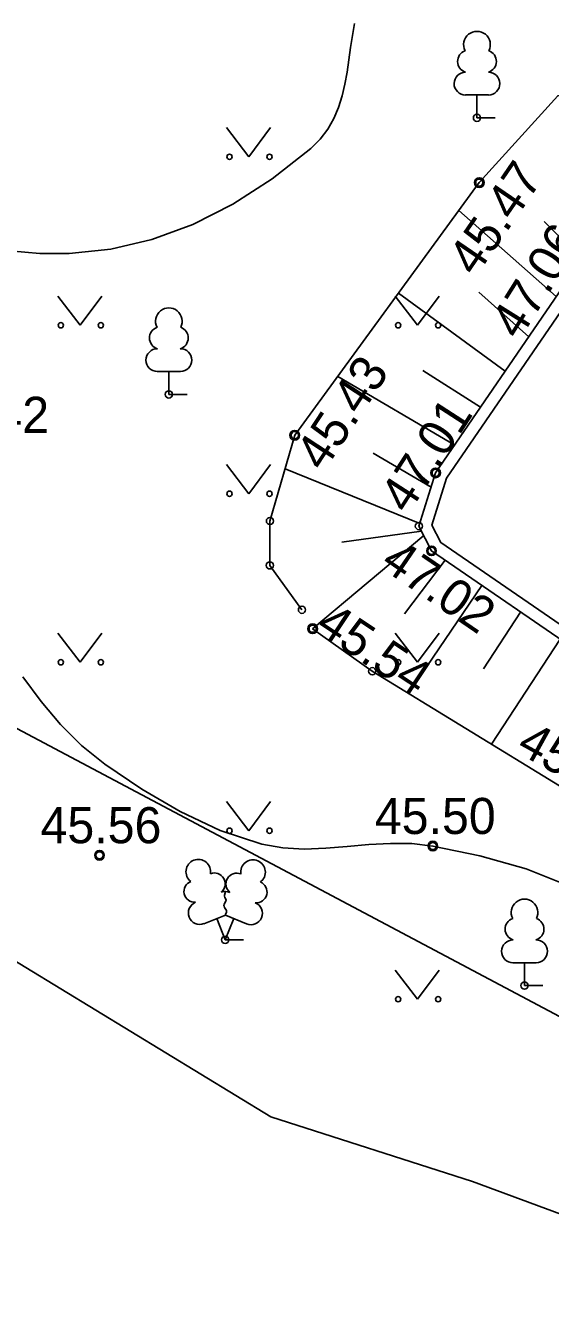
# Model space of a CAD drawing. Extents: x 641727 to 642404, y 6471758 to 6472113.
# Drawn here: x 641964.82 to 641975.72, y 6471930.86 to 6471957.18 of the extents above; entities that cross this region are included whole.
import ezdxf

# ---------------------------------------------------------------- set-up
doc = ezdxf.new("R2010")
doc.units = 0
for name, color, linetype in [('HALJASTUS', 7, 'Continuous'), ('HORISONTAAL-EH2000', 7, 'Continuous'), ('KORGUS-EH2000', 7, 'Continuous'), ('MOOTMPUNKT', 7, 'Continuous'), ('MOOTPIIR', 7, 'Continuous'), ('PIIR', 7, 'Continuous'), ('PUU', 7, 'Continuous'), ('RELJEEF', 7, 'Continuous'), ('TEE', 7, 'Continuous'), ('VKAEV', 7, 'Continuous')]:
    doc.layers.add(name, color=color, linetype=linetype)

msp = doc.modelspace()

# ---------------------------------------------------------------- linework, layer by layer
at = {"layer": 'HALJASTUS'}
for p, q in [((641968.995, 6471955.058), (641969.458, 6471954.452)), ((641969.458, 6471954.452), (641969.904, 6471955.058)), ((641965.495, 6471951.558), (641965.958, 6471950.952)), ((641965.958, 6471950.952), (641966.404, 6471951.558)), ((641972.495, 6471951.558), (641972.958, 6471950.952)), ((641972.958, 6471950.952), (641973.404, 6471951.558)), ((641968.995, 6471948.058), (641969.458, 6471947.452)), ((641969.458, 6471947.452), (641969.904, 6471948.058)), ((641965.495, 6471944.558), (641965.958, 6471943.952)), ((641965.958, 6471943.952), (641966.404, 6471944.558)), ((641972.495, 6471944.558), (641972.958, 6471943.952)), ((641972.958, 6471943.952), (641973.404, 6471944.558)), ((641968.995, 6471941.058), (641969.458, 6471940.452)), ((641969.458, 6471940.452), (641969.904, 6471941.058)), ((641972.495, 6471937.558), (641972.958, 6471936.952)), ((641972.958, 6471936.952), (641973.404, 6471937.558))]:
    msp.add_line(p, q, dxfattribs=at)
for centre in [(641969.057, 6471954.452), (641969.886, 6471954.452), (641965.557, 6471950.952), (641966.386, 6471950.952), (641972.557, 6471950.952), (641973.386, 6471950.952), (641969.057, 6471947.452), (641969.886, 6471947.452), (641965.557, 6471943.952), (641966.386, 6471943.952), (641972.557, 6471943.952), (641973.386, 6471943.952), (641969.057, 6471940.452), (641969.886, 6471940.452), (641972.557, 6471936.952), (641973.386, 6471936.952)]:
    msp.add_circle(centre, 0.055, dxfattribs=at)
at = {"layer": 'HORISONTAAL-EH2000'}
for points in [[(641964.498, 6471952.501), (641965.12, 6471952.445), (641965.73, 6471952.444), (641966.592, 6471952.534), (641967.448, 6471952.736), (641968.294, 6471953.048), (641969.127, 6471953.468), (641969.945, 6471953.994), (641970.744, 6471954.622), (641970.94, 6471954.817), (641971.098, 6471955.025), (641971.223, 6471955.246), (641971.32, 6471955.476), (641971.395, 6471955.716), (641971.452, 6471955.962), (641971.497, 6471956.212), (641971.534, 6471956.465), (641971.569, 6471956.719), (641971.607, 6471956.972), (641971.653, 6471957.221)], [(641964.77, 6471943.646), (641965.146, 6471943.139), (641965.547, 6471942.66), (641965.984, 6471942.22), (641966.467, 6471941.832), (641967.238, 6471941.314), (641968.033, 6471940.849), (641968.86, 6471940.46), (641969.729, 6471940.172), (641970.165, 6471940.094), (641970.607, 6471940.071), (641971.052, 6471940.087), (641971.499, 6471940.123), (641971.947, 6471940.163), (641972.394, 6471940.189), (641972.837, 6471940.186), (641973.276, 6471940.134), (641974.254, 6471939.929), (641975.215, 6471939.658), (641976.148, 6471939.286)]]:
    msp.add_lwpolyline(points, dxfattribs=at)
at = {"layer": 'KORGUS-EH2000'}
for centre in [(641974.24, 6471953.915), (641970.41, 6471948.667), (641973.334, 6471947.886), (641973.248, 6471946.266), (641970.782, 6471944.649), (641973.276, 6471940.134), (641966.359, 6471939.942)]:
    msp.add_circle(centre, 0.1, dxfattribs=at)
at = {"layer": 'MOOTMPUNKT'}
for centre in [(641974.192, 6471955.261), (641974.24, 6471953.915), (641967.798, 6471949.516), (641970.41, 6471948.667), (641973.334, 6471947.886), (641969.896, 6471946.886), (641972.987, 6471946.78), (641973.248, 6471946.266), (641969.893, 6471945.964), (641970.56, 6471945.042), (641970.782, 6471944.649), (641972.019, 6471943.765), (641973.276, 6471940.134), (641966.359, 6471939.942), (641968.966, 6471938.186), (641975.179, 6471937.235)]:
    msp.add_circle(centre, 0.075, dxfattribs=at)
at = {"layer": 'MOOTPIIR'}
msp.add_lwpolyline([(641953.204, 6471944.702), (641969.916, 6471934.51), (641974.097, 6471933.165), (641976.625, 6471932.229), (641978.613, 6471932.023), (641982.282, 6471932.451), (641985.871, 6471933.496), (641988.177, 6471934.805), (641995.055, 6471943.592), (642008.359, 6471960.788), (642018.162, 6471973.216), (641997.37, 6471988.68), (642006.96, 6472001.86), (642028.727, 6471986.383), (642038.794, 6471998.949), (642047.085, 6472009.109), (642052.582, 6472015.849), (642057.761, 6472023.02), (642062.036, 6472030.818), (642061.148, 6472031.643), (642047.212, 6472042.874), (642043.187, 6472048.111)], dxfattribs=at)
at = {"layer": 'PIIR'}
for points in [[(641877.52, 6472001.62), (641895.89, 6472016.54), (641915.99, 6472031.13), (641951.7, 6471999.62), (641964.78, 6472016.03), (641983.28, 6472002.24), (642001.33, 6472027.96), (642015.37, 6472014.73), (642043.28, 6472044.21), (642061.48, 6472029.49), (642027.1, 6471987.54), (642006.96, 6472001.86), (641997.37, 6471988.68), (642017.35, 6471973.82), (642002.31, 6471955.2), (641985.07, 6471931.45), (641976.92, 6471936.05), (641936.82, 6471957.35), (641888.83, 6471988.61)], [(641763.37, 6471925.16), (641871.64, 6471996.91), (641877.52, 6472001.62), (641888.83, 6471988.61), (641936.82, 6471957.35), (641976.92, 6471936.05), (641985.07, 6471931.45), (641936.28, 6471864.22), (641908.89, 6471825.05), (641904.5, 6471820.87), (641903.99, 6471821.36), (641871.15, 6471844.69), (641833.43, 6471872.67), (641802.33, 6471891.52), (641764.55, 6471924.16)]]:
    msp.add_lwpolyline(points, close=True, dxfattribs=at)
at = {"layer": 'PUU'}
for p, q in [((641974.432, 6471955.736), (641973.952, 6471955.736)), ((641974.192, 6471955.261), (641974.192, 6471955.736)), ((641974.572, 6471955.261), (641974.192, 6471955.261)), ((641968.038, 6471949.991), (641967.558, 6471949.991)), ((641967.798, 6471949.516), (641967.798, 6471949.991)), ((641968.178, 6471949.516), (641967.798, 6471949.516)), ((641968.526, 6471938.521), (641968.971, 6471938.696)), ((641968.966, 6471938.186), (641968.791, 6471938.626)), ((641968.966, 6471938.186), (641969.146, 6471938.626)), ((641968.971, 6471938.696), (641969.411, 6471938.516)), ((641969.346, 6471938.186), (641968.966, 6471938.186)), ((641975.419, 6471937.71), (641974.939, 6471937.71)), ((641975.179, 6471937.235), (641975.179, 6471937.71)), ((641975.559, 6471937.235), (641975.179, 6471937.235))]:
    msp.add_line(p, q, dxfattribs=at)
msp.add_lwpolyline([(641968.971, 6471939.191), (641968.951, 6471939.116), (641968.951, 6471939.096), (641968.961, 6471939.066), (641968.981, 6471939.031), (641968.986, 6471939.011), (641968.971, 6471938.976), (641968.946, 6471938.926), (641968.941, 6471938.901), (641968.946, 6471938.886), (641968.956, 6471938.856), (641968.991, 6471938.796), (641968.996, 6471938.776), (641968.991, 6471938.756), (641968.976, 6471938.721), (641968.971, 6471938.696)], dxfattribs=at)
for centre, radius, start, end in [((641974.192, 6471956.781), 0.277, 332.5799, 207.4201), ((641974.022, 6471956.434), 0.233, 109.0217, 253.1415), ((641974.362, 6471956.434), 0.233, 286.8508, 70.9859), ((641973.955, 6471955.973), 0.238, 90.0016, 269.3953), ((641974.429, 6471955.973), 0.238, 270.6047, 89.9984), ((641967.798, 6471951.036), 0.277, 332.5799, 207.4201), ((641967.628, 6471950.689), 0.233, 109.0217, 253.1415), ((641967.968, 6471950.689), 0.233, 286.8508, 70.9859), ((641967.561, 6471950.228), 0.238, 90.0016, 269.3953), ((641968.035, 6471950.228), 0.238, 270.6047, 89.9984), ((641968.409, 6471939.6), 0.256, 111.5027, 232.5173), ((641968.409, 6471939.6), 0.256, 350.4856, 111.5002), ((641969.545, 6471939.591), 0.256, 67.6168, 188.6314), ((641969.545, 6471939.591), 0.256, 306.5997, 67.6143), ((641968.335, 6471939.189), 0.224, 111.4304, 274.4987), ((641968.744, 6471939.35), 0.224, 308.5041, 111.5725), ((641969.207, 6471939.345), 0.225, 67.7016, 230.5126), ((641969.612, 6471939.179), 0.224, 264.6183, 67.6866), ((641968.97, 6471938.953), 0.237, 66.7655, 111.5015), ((641968.44, 6471938.744), 0.237, 111.5014, 291.5004), ((641969.501, 6471938.736), 0.237, 247.6166, 67.6155), ((641975.179, 6471938.755), 0.277, 332.5799, 207.4201), ((641975.009, 6471938.408), 0.233, 109.0217, 253.1415), ((641975.349, 6471938.408), 0.233, 286.8508, 70.9859), ((641974.942, 6471937.947), 0.238, 90.0016, 269.3953), ((641975.416, 6471937.947), 0.238, 270.6047, 89.9984)]:
    msp.add_arc(centre, radius, start, end, dxfattribs=at)
at = {"layer": 'RELJEEF'}
for p, q in [((641975.837, 6471951.547), (641973.818, 6471953.337)), ((641976.481, 6471952.203), (641975.586, 6471953.105)), ((641974.778, 6471949.997), (641972.563, 6471951.617)), ((641975.268, 6471950.715), (641974.229, 6471951.637)), ((641973.729, 6471948.463), (641971.302, 6471949.889)), ((641974.268, 6471949.252), (641973.067, 6471950.011)), ((641973.241, 6471947.591), (641972.036, 6471948.298)), ((641973.003, 6471946.831), (641970.209, 6471947.969)), ((641973.086, 6471946.585), (641970.782, 6471944.649)), ((641973.041, 6471946.673), (641971.387, 6471946.449)), ((641973.534, 6471946.069), (641972.686, 6471944.961)), ((641974.293, 6471945.548), (641972.769, 6471943.305)), ((641975.096, 6471944.995), (641974.324, 6471943.814)), ((641975.921, 6471944.429), (641974.494, 6471942.248))]:
    msp.add_line(p, q, dxfattribs=at)
for points in [[(641970.56, 6471945.042), (641969.893, 6471945.964), (641969.896, 6471946.886), (641970.41, 6471948.667), (641974.24, 6471953.915), (641975.869, 6471955.719), (641976.525, 6471955.731), (641978.78, 6471954.549), (641983.403, 6471950.963), (641987.231, 6471947.723), (641988.136, 6471946.483), (641988.401, 6471945.554), (641987.96, 6471944.258), (641984.209, 6471939.068), (641982.945, 6471938.031), (641982.219, 6471937.991), (641980.8, 6471938.55), (641975.902, 6471941.384), (641972.019, 6471943.765), (641970.782, 6471944.649)], [(641975.965, 6471951.734), (641976.575, 6471952.289), (641977.046, 6471952.242), (641980.857, 6471949.486), (641984.547, 6471946.599), (641985.197, 6471945.9), (641985.208, 6471945.256), (641982.143, 6471941.169), (641981.591, 6471940.969), (641980.174, 6471941.726), (641976.575, 6471943.979), (641973.248, 6471946.266), (641972.987, 6471946.78), (641973.334, 6471947.886), (641975.965, 6471951.734)]]:
    msp.add_lwpolyline(points, dxfattribs=at)
at = {"layer": 'TEE'}
msp.add_lwpolyline([(641953.204, 6471944.702), (641969.916, 6471934.51), (641974.097, 6471933.165), (641976.625, 6471932.229), (641978.613, 6471932.023), (641982.282, 6471932.451), (641985.871, 6471933.496), (641988.177, 6471934.805), (641995.055, 6471943.592), (642008.359, 6471960.788), (642024.752, 6471981.57), (642025.206, 6471981.989), (642038.794, 6471998.949), (642047.085, 6472009.109), (642052.582, 6472015.849), (642054.803, 6472018.878), (642057.761, 6472023.02), (642059.055, 6472025.446), (642059.567, 6472027.518), (642060.438, 6472029.558), (642060.293, 6472030.111)], dxfattribs=at)
at = {"layer": 'VKAEV'}
msp.add_lwpolyline([(641976.171, 6471951.593), (641973.561, 6471947.776), (641973.256, 6471946.802), (641973.442, 6471946.436), (641976.712, 6471944.188), (641980.299, 6471941.942), (641981.611, 6471941.242), (641981.988, 6471941.379), (641984.957, 6471945.337), (641984.949, 6471945.8), (641984.377, 6471946.414), (641980.707, 6471949.286), (641976.954, 6471952), (641976.672, 6471952.028), (641976.267, 6471951.604)], dxfattribs=at)

# ---------------------------------------------------------------- texts
at = {"layer": 'KORGUS-EH2000'}
for s, rotation, p in [('45.47', 55.5925, (641974.164, 6471951.938)), ('47.06', 57.9264, (641975.068, 6471950.622)), ('45.43', 56.7348, (641971.01, 6471947.887)), ('47.01', 57.1196, (641972.763, 6471947.005)), ('47.02', 325.589, (641972.159, 6471945.934)), ('45.54', 326.401, (641970.81, 6471944.607)), ('45.49', 331.138, (641974.979, 6471942.095))]:
    msp.add_text(s, height=0.75, rotation=rotation, dxfattribs=at).set_placement(p)
for s, p in [('45.42', (641962.803, 6471948.717)), ('45.56', (641965.134, 6471940.192)), ('45.50', (641972.071, 6471940.384))]:
    msp.add_text(s, height=0.75, dxfattribs=at).set_placement(p)

doc.saveas('drawing.dxf')
